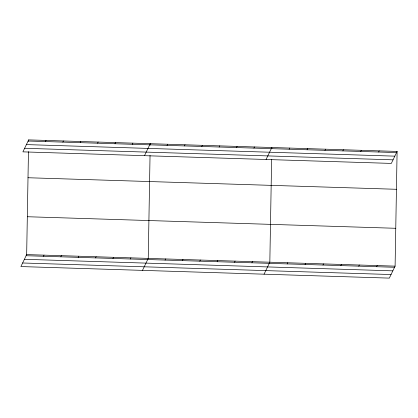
<?xml version="1.0" encoding="UTF-8"?>
<svg xmlns="http://www.w3.org/2000/svg" width="418" height="418" viewBox="0 0 418 418"><rect width="100%" height="100%" fill="white"/><g stroke="black" fill="none" stroke-linecap="round" stroke-linejoin="round"><path stroke-width="0.63" d="M397.1 151.436L391.337 163.412L22.901 151.859L28.664 139.884L397.1 151.436L395.099 266.141L389.336 278.116L20.9 266.564L26.663 254.588L28.461 151.629M28.638 141.19L28.664 139.884M150.041 155.444L148.249 258.397L142.486 270.373M150.224 145.004L150.245 143.698L144.487 155.674M271.627 159.258L269.829 262.211L264.066 274.187M271.81 148.813L271.831 147.512L266.067 159.483M45.484 141.566L46.032 140.427M62.857 142.11L63.4 140.976M80.225 142.653L80.773 141.519M97.593 143.202L98.141 142.063M43.488 256.265L44.031 255.132M114.96 143.745L115.509 142.606M60.856 256.814L61.399 255.675M132.334 144.288L132.877 143.155M78.223 257.357L78.772 256.224M95.591 257.901L96.14 256.767M167.069 145.38L167.618 144.241M112.964 258.444L113.508 257.31M184.437 145.924L184.986 144.785M130.332 258.993L130.876 257.854M201.81 146.467L202.354 145.333M219.178 147.011L219.722 145.877M165.068 260.08L165.617 258.946M236.546 147.559L237.095 146.42M182.441 260.623L182.985 259.489M253.914 148.103L254.463 146.964M199.809 261.172L200.353 260.033M217.177 261.715L217.726 260.576M234.545 262.258L235.094 261.125M289.183 149.205L289.726 148.071M251.913 262.802L252.462 261.668M307.073 149.769L307.622 148.63M324.969 150.328L325.517 149.195M287.182 263.91L287.725 262.776M342.865 150.893L343.413 149.754M305.077 264.469L305.621 263.335M360.76 151.452L361.309 150.318M322.973 265.033L323.516 263.894M378.656 152.011L379.204 150.877M340.869 265.592L341.412 264.458M358.764 266.156L359.308 265.017M376.66 266.715L377.203 265.582M28.116 141.023L396.551 152.575M26.397 144.597L394.832 156.149M24.62 148.285L393.056 159.838M28.001 177.739L396.442 189.291M27.322 216.733L395.762 228.291M26.663 254.588L395.099 266.141M26.115 255.722L394.555 267.274M24.396 259.301L392.831 270.854M22.619 262.985L391.06 274.537"/></g></svg>
